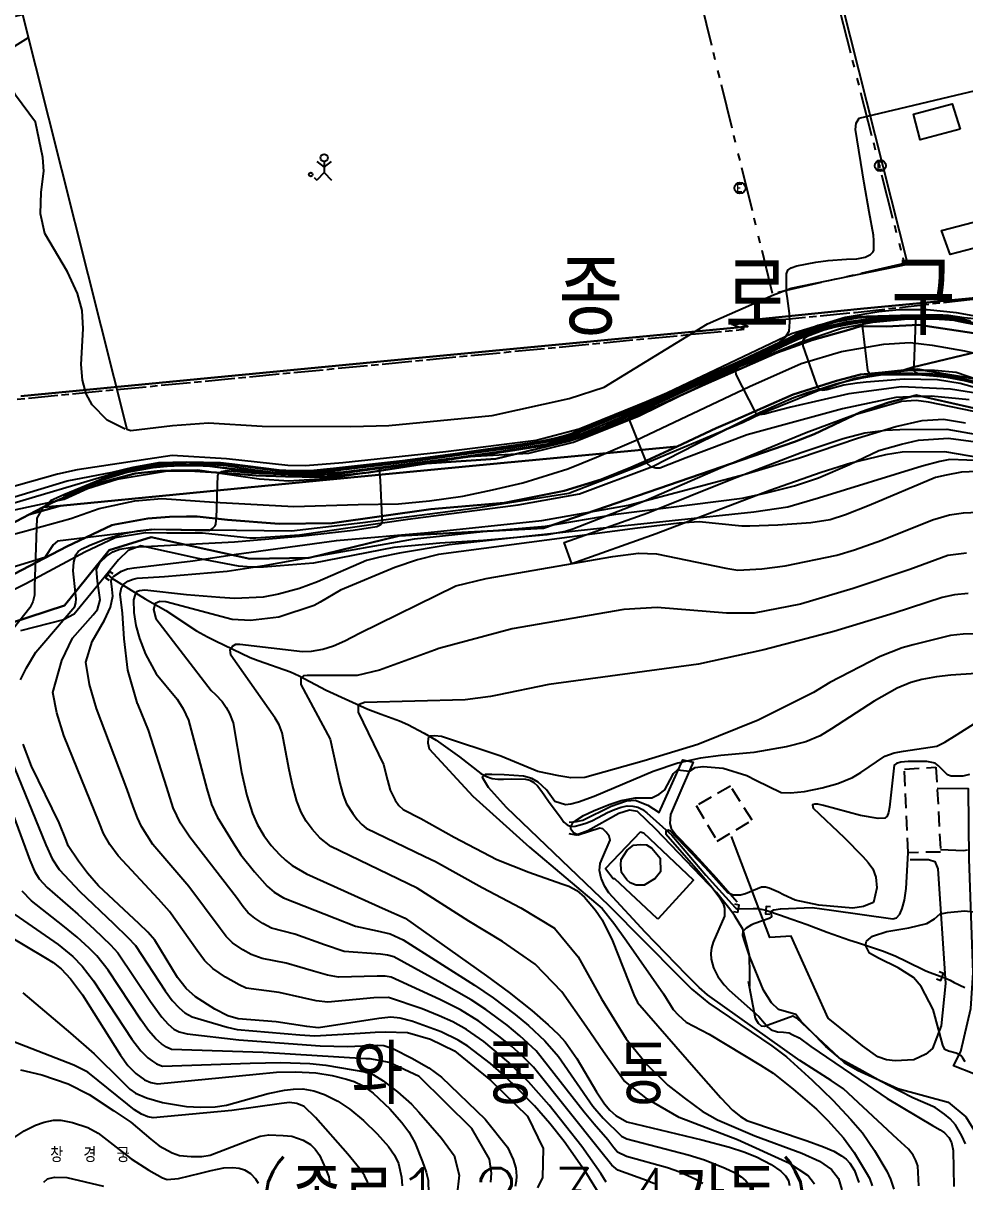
# Model space of a CAD drawing. Header units: feet. Extents: x 197796 to 199821, y 552499 to 555392.
# Drawn here: x 199208 to 199335.2, y 554070.7 to 554227.1 of the extents above; entities that cross this region are included whole.
import ezdxf

# ---------------------------------------------------------------- set-up
doc = ezdxf.new("R2010")
doc.units = ezdxf.units.FT
doc.header["$MEASUREMENT"] = 0
for name, pattern in [('ANYANG1', [11.5, 6, -1, 1, -1.5, 1, -1]), ('ANYANG3', [3, 2, -1]), ('JEON', [12, 4, -0.5, 1, -0.5, 4, -0.5, 1, -0.5])]:
    doc.linetypes.add(name, pattern=pattern)
for name, color, linetype in [('AAA004', 7, 'ANYANG3'), ('AAA008', 7, 'CONTINUOUS'), ('AAC001', 7, 'CONTINUOUS'), ('AAC005', 7, 'CONTINUOUS'), ('AAC006', 7, 'ANYANG1'), ('ABB001', 7, 'CONTINUOUS'), ('AD002', 7, 'CONTINUOUS'), ('AD0022', 1, 'CONTINUOUS'), ('ADA085', 1, 'CONTINUOUS'), ('AE130', 42, 'CONTINUOUS'), ('AE340', 7, 'CONTINUOUS'), ('AZ0202', 7, 'CONTINUOUS'), ('AZ0801', 7, 'CONTINUOUS'), ('AZ0803', 7, 'CONTINUOUS'), ('BA003', 5, 'CONTINUOUS'), ('CAA001', 7, 'CONTINUOUS'), ('CAA002', 30, 'CONTINUOUS'), ('EA0018', 7, 'JEON'), ('EA0118', 7, 'JEON'), ('wipco_지적', 20, 'CONTINUOUS'), ('ZC003', 7, 'CONTINUOUS'), ('ZC251', 7, 'CONTINUOUS'), ('ZC252', 7, 'CONTINUOUS')]:
    doc.layers.add(name, color=color, linetype=linetype)
doc.styles.add('GHS', font='ROMANS', dxfattribs={"bigfont": 'NGSW.shx'})
doc.styles.add('NGSW', font='ROMANS.shx', dxfattribs={"bigfont": 'NGSW.shx'})

# ---------------------------------------------------------------- blocks, each defined once
blk = doc.blocks.new('ABB001')
at = {"layer": 'ABB001'}
for points in [[(0, 0), (0, -1.5)], [(-1, 0), (0, -0.75), (1, 0)], [(0, -1.5), (-1, -2.5)], [(0, -1.5), (1, -2.5)], [(-1.35, -2.15), (-1, -2.5)]]:
    blk.add_lwpolyline(points, dxfattribs=at)
for centre, radius in [((0, 0.5), 0.5), ((-1.82, -1.75), 0.25)]:
    blk.add_circle(centre, radius, dxfattribs=at)
blk = doc.blocks.new('AZ0202')
at = {"layer": 'AZ0202'}
blk.add_circle((0, 0), 0.75, dxfattribs=at)
at = {"layer": 'AZ0202', "style": 'GHS'}
blk.add_text('E', height=1, dxfattribs=at).set_placement((-0.5, -0.48))

msp = doc.modelspace()

# ---------------------------------------------------------------- linework, layer by layer
at = {"layer": 'AAA004', "color": 255}
for points in [[(199326.99, 554126.42), (199331.26, 554126.69), (199331.89, 554115.24), (199327.49, 554115.15), (199326.99, 554126.42)], [(199301.72, 554116.71), (199306.43, 554119.53), (199303.52, 554124.15), (199298.89, 554121.5), (199301.72, 554116.71)]]:
    msp.add_lwpolyline(points, dxfattribs=at)
at = {"layer": 'AAA008', "color": 255}
msp.add_lwpolyline([(199294.03, 554114.43), (199294.07, 554112.58), (199293.35, 554111.66), (199291.87, 554110.76), (199290.78, 554110.75), (199289.99, 554111.06), (199289.51, 554111.49), (199288.82, 554112.46), (199288.73, 554113.51), (199288.74, 554114.24), (199289.57, 554115.51), (199290.42, 554116.17), (199291.34, 554116.24), (199292.18, 554116.23), (199292.88, 554115.74), (199294.03, 554114.43)], dxfattribs=at)
at = {"layer": 'AAC001', "color": 255}
for points in [[(199327.45, 554187.29), (199332.23, 554187.32), (199335.4, 554187.01)], [(199336.36, 554174.7), (199330.26, 554175.99), (199328.58, 554176.19), (199326.62, 554176.08), (199320.02, 554174.16), (199313.75, 554171.81), (199302.49, 554167.19), (199291.84, 554162.58), (199282.23, 554158.83), (199281.23, 554158.5), (199278.74, 554158.05), (199270.15, 554157.29), (199264.27, 554156.95), (199258.07, 554156.34), (199247.23, 554154.25), (199240.48, 554153.69), (199238.85, 554153.71), (199237.1, 554153.81), (199231.66, 554154.88), (199223.91, 554156.58), (199222.19, 554155.95), (199220.91, 554154.69), (199217.96, 554151.08), (199214.89, 554147.35), (199213.47, 554146.59), (199207.66, 554145.11)], [(199183.83, 554136.54), (199192.2, 554143.17), (199199.33, 554147.02), (199208.36, 554151.48), (199216.36, 554155.76), (199220.45, 554157.72), (199224.54, 554158.39), (199227.42, 554158.31), (199232.25, 554158.31), (199238.61, 554157.66), (199239.44, 554157.67), (199245.35, 554158.04), (199259.94, 554160.19), (199274.87, 554162.11), (199283.15, 554163.6), (199292.98, 554167.28), (199298.88, 554170.28)]]:
    msp.add_lwpolyline(points, dxfattribs=at)
at = {"layer": 'AAC005', "color": 255}
for points in [[(199213.39, 554163.36), (199218.95, 554165.61), (199222.18, 554166.63), (199225.73, 554167.25), (199231.46, 554167.58), (199236.25, 554167.03), (199240.24, 554166.56), (199243.67, 554166.36), (199246.6, 554166.29), (199251.28, 554166.56), (199261.51, 554167.85), (199273.11, 554169.32), (199278.09, 554170.18), (199280.72, 554170.9), (199286.16, 554172.57), (199296.31, 554177.29), (199307.42, 554182.25), (199312.31, 554184.6), (199316.39, 554186.07), (199320.98, 554186.87), (199325.75, 554187.26), (199326.28, 554187.28)], [(199337.77, 554178.45), (199334.07, 554179.31), (199332.23, 554179.61), (199330.37, 554179.78), (199328.15, 554179.86), (199326.18, 554179.85), (199324.68, 554179.8), (199323.2, 554179.57), (199321.54, 554179.32), (199319.8, 554178.96), (199317.89, 554178.45), (199315.95, 554177.83), (199313.91, 554177.23), (199312.3, 554176.66), (199310.92, 554176.08), (199307.53, 554174.57), (199304.54, 554173.09), (199301.7, 554171.71), (199298.88, 554170.28)]]:
    msp.add_lwpolyline(points, dxfattribs=at)
at = {"layer": 'AAC006', "color": 255}
msp.add_lwpolyline([(199312.54, 554251.21), (199326.97, 554194.69), (199309.21, 554190.62), (199295.43, 554246.81)], close=True, dxfattribs=at)
at = {"layer": 'AD002', "color": 255}
for points in [[(199283.45, 554167.73), (199285.43, 554168.55), (199290.79, 554170.82), (199306.07, 554178.07), (199313.04, 554181.21), (199318.51, 554182.83), (199324.23, 554183.82), (199327.78, 554184.02), (199330.75, 554183.67), (199335.09, 554182.91), (199340.08, 554181.75), (199351.47, 554177.29), (199360.6, 554173.74), (199366.25, 554172.41), (199369.96, 554172.01), (199373.62, 554171.93), (199376.07, 554172.42), (199379.42, 554173.57), (199380.91, 554174.18)], [(199200.58, 554156.51), (199207.94, 554158.45), (199214.47, 554160.25), (199218.28, 554161.6), (199223.09, 554162.66), (199226.72, 554162.96), (199233.8, 554162.49), (199244.56, 554161.9), (199253.27, 554162.14), (199258.71, 554162.24), (199262.89, 554162.64), (199267.36, 554163.28), (199271.39, 554164.12), (199275.49, 554165.1), (199281.54, 554166.95), (199283.45, 554167.73)]]:
    msp.add_lwpolyline(points, dxfattribs=at)
at = {"layer": 'AD0022', "color": 255}
for points in [[(199206.45, 554161.34), (199213.55, 554162.86), (199216.7, 554164.33), (199220.7, 554165.58), (199228.04, 554166.78), (199231.56, 554166.85), (199239.89, 554165.63), (199243.87, 554165.34), (199249.42, 554165.72), (199268.25, 554168.62), (199276.28, 554169.08), (199282.34, 554170.59), (199291.18, 554174.13), (199304.81, 554180.81), (199312.92, 554184.08), (199318.52, 554185.96), (199322.75, 554186.76), (199327.51, 554187.23), (199331.33, 554187.23), (199335.44, 554186.9)], [(199354.44, 554172.96), (199334, 554179.99), (199331.05, 554180.23), (199327.85, 554180.23), (199323.75, 554179.82), (199320.29, 554179.17), (199315.34, 554177.51), (199307.66, 554174.41), (199305.21, 554173.21), (199290.89, 554167.2), (199281.71, 554163.64), (199269.18, 554161.68), (199253.89, 554159.68), (199244.26, 554158.57), (199225.72, 554158.8), (199212.67, 554157.19), (199212.07, 554156.69), (199210.95, 554155.01), (199203.7, 554152.78)]]:
    msp.add_lwpolyline(points, dxfattribs=at)
at = {"layer": 'ADA085', "color": 255}
for points in [[(199206.97, 554228.09), (199207.94, 554228.31), (199222.03, 554172.34), (199222.55, 554172.13), (199228.2, 554172.8), (199233.03, 554173.16), (199240.28, 554172.75), (199252.27, 554172.69), (199257.4, 554172.81), (199271.32, 554174.19), (199281.72, 554176.47), (199286.47, 554178.01), (199300.43, 554186.56), (199309.31, 554190.44), (199311.69, 554191.34), (199327.45, 554194.6), (199311.98, 554255.93), (199318.55, 554257.47), (199318.48, 554257.72), (199309.41, 554255.48), (199249.49, 554240.42), (199198.95, 554228.43)], [(199221.79, 554172.31), (199219.36, 554173.52), (199217.34, 554175.59), (199216.51, 554177.09), (199216.05, 554178.95), (199215.87, 554181.06), (199216.12, 554185.86), (199215.97, 554188.35), (199215.37, 554190.63), (199214.02, 554193.56), (199210.94, 554198.75), (199210.35, 554201.41), (199210.45, 554204.32), (199210.81, 554207.13), (199210.68, 554209), (199209.69, 554213.78), (199206.98, 554217.41), (199206.43, 554218.64), (199205.9, 554220.88), (199205.92, 554222.43), (199206.42, 554223.45), (199206.93, 554224.09), (199208.72, 554225.21)], [(199337.25, 554187.44), (199334.04, 554188.05), (199330.08, 554188.43), (199326.28, 554188.43), (199323.53, 554188.18), (199319.02, 554187.4), (199311.74, 554185.19), (199294.05, 554176.76), (199283.08, 554172.31), (199277.29, 554170.81), (199265.07, 554169.28), (199251.17, 554167.76), (199246.14, 554167.39), (199243.76, 554167.42), (199235.48, 554168.33), (199228.15, 554168.75), (199215.3, 554166.83), (199212.66, 554166.24), (199202.06, 554163.26)], [(199344.79, 554069.29), (199345.44, 554071.55), (199347.25, 554077.31), (199347.07, 554078.71), (199346.52, 554079.95), (199339.95, 554084.51), (199339.08, 554084.81), (199336.37, 554085.31), (199333.64, 554086.36), (199334.63, 554088.32), (199335.98, 554094.12), (199336.3, 554098.91), (199335.75, 554114.31), (199335.66, 554123.75), (199331.42, 554123.81)], [(199327.76, 554114.23), (199330.27, 554114.23), (199331.12, 554113.98), (199331.49, 554112.95), (199332.53, 554097.47), (199331.98, 554091.78), (199330.81, 554088.74), (199329.88, 554087.97), (199328.28, 554087.19), (199325.73, 554087.05), (199324.57, 554087.17), (199323.42, 554087.6), (199321.33, 554089.06), (199316.69, 554092.82), (199311.73, 554103.9), (199308.81, 554103.7), (199303.64, 554117.35)], [(199305.89, 554097.81), (199306.83, 554092.83), (199307.24, 554092.12), (199307.65, 554091.8), (199308.1, 554091.75), (199311.93, 554093.12), (199312.44, 554092.85), (199318.88, 554086.83), (199320.66, 554085.78), (199326.09, 554083.3), (199332.89, 554081.46), (199335.28, 554079.5), (199336.36, 554077.73), (199336.74, 554076.62), (199337.62, 554069.39)]]:
    msp.add_lwpolyline(points, dxfattribs=at)
at = {"layer": 'AE130', "color": 255}
for points in [[(199334.51, 554212.81), (199329.12, 554211.38), (199328.21, 554214.86), (199333.43, 554216.24)], [(199338.34, 554197.23), (199333.16, 554195.9), (199331.99, 554199.12), (199337.35, 554200.53)]]:
    msp.add_lwpolyline(points, close=True, dxfattribs=at)
at = {"layer": 'AE340', "color": 255}
for points in [[(199220.17, 554152.8), (199219.66, 554153.11), (199219.14, 554152.27), (199219.64, 554151.95)], [(199303.94, 554107.21), (199304.53, 554107.1), (199304.71, 554108.08), (199304.12, 554108.19)], [(199308.93, 554107.83), (199308.34, 554107.89), (199308.24, 554106.89), (199308.84, 554106.84)], [(199331.34, 554098.13), (199331.9, 554097.91), (199332.26, 554098.85), (199331.7, 554099.06)]]:
    msp.add_lwpolyline(points, dxfattribs=at)
at = {"layer": 'AZ0801', "color": 255}
for points in [[(199213.62, 554163.32), (199218.69, 554165.48), (199222.08, 554166.51), (199225.57, 554167.15), (199227.44, 554167.35), (199229.37, 554167.43), (199231.38, 554167.44), (199233.2, 554167.34), (199235.29, 554167.08), (199237.69, 554166.67), (199240.58, 554166.38), (199242.91, 554166.23), (199245.1, 554166.14), (199247.24, 554166.15), (199249.79, 554166.21), (199257.52, 554167.23), (199270.91, 554168.96), (199278.07, 554170.06), (199280.71, 554170.76), (199283.15, 554171.38), (199286.8, 554172.72), (199292.14, 554175.19), (199301.05, 554179.32), (199308.69, 554182.8), (199311.65, 554184.22), (199314.33, 554185.28), (199316.53, 554186.01), (199319.75, 554186.63), (199324.07, 554187.14), (199327.45, 554187.29), (199332.23, 554187.32), (199335.16, 554186.9)], [(199298.88, 554170.28), (199301.7, 554171.71), (199304.54, 554173.09), (199306.88, 554174.29), (199310.09, 554175.75), (199312.04, 554176.59), (199313.91, 554177.23), (199315.95, 554177.83), (199317.89, 554178.45), (199319.8, 554178.96), (199321.54, 554179.32), (199323.2, 554179.57), (199324.68, 554179.8), (199326.18, 554179.85), (199328.15, 554179.86), (199330.37, 554179.78), (199332.23, 554179.61), (199334.07, 554179.31), (199337.77, 554178.45)], [(199281.72, 554119.27), (199282.72, 554119.36), (199283.56, 554119.56), (199287.39, 554121.42), (199289.5, 554122.17), (199290.66, 554122.23), (199292.35, 554121.56), (199293.87, 554120.57), (199297.08, 554127.68), (199298.49, 554127.35), (199296.95, 554123.84), (199295.44, 554120.29), (199295.33, 554119.07), (199295.49, 554118.4), (199296.18, 554117.5), (199298.2, 554115.46), (199301.59, 554111.74), (199304.44, 554108.5)], [(199306.12, 554097.1), (199306.11, 554098.71), (199306.08, 554101.33), (199305.2, 554104.82), (199304.05, 554106.69), (199303.41, 554107.53), (199301.61, 554109.79), (199293.43, 554118.32), (199290.95, 554120.72), (199289.89, 554120.88), (199288.46, 554120.45), (199284.24, 554118.1), (199282.68, 554117.53), (199281.72, 554117.7)]]:
    msp.add_lwpolyline(points, dxfattribs=at)
at = {"layer": 'AZ0803', "color": 255}
msp.add_lwpolyline([(199337.43, 554168.4), (199332.46, 554169.27), (199326.71, 554169.24), (199324.46, 554168.84), (199319.76, 554167.72), (199315.74, 554166.49), (199308.81, 554164.03), (199293.47, 554158.21), (199282.09, 554154.15), (199281.06, 554157.02), (199292.35, 554161.05), (199303.78, 554165.6), (199313.05, 554169.17), (199318.75, 554171.07), (199321.66, 554171.85), (199324.46, 554172.19), (199326.38, 554172.29), (199332.72, 554172.32), (199338.07, 554171.38)], dxfattribs=at)
msp.add_lwpolyline([(199291.83, 554117.8), (199291.34, 554117.91), (199286.66, 554113.03), (199287.69, 554111.66), (199287.87, 554111.66), (199293.58, 554106.33), (199293.8, 554106.27), (199293.81, 554106.28), (199298.53, 554111.46)], close=True, dxfattribs=at)
at = {"layer": 'BA003', "color": 255}
msp.add_lwpolyline([(199219.4, 554152.69), (199220.01, 554152.21), (199224.48, 554149.44), (199227.29, 554147.86), (199231.4, 554145.12), (199232.91, 554144.27), (199233.98, 554143.73), (199238.67, 554141.52), (199239.77, 554141.11), (199244.11, 554139.57), (199245.27, 554139.04), (199248.95, 554137.08), (199254.56, 554134.52), (199256.35, 554133.85), (199258.82, 554132.95), (199259.97, 554132.45), (199262.17, 554131.3), (199263.8, 554130.32), (199266.91, 554128.09), (199269.82, 554125.86), (199270.56, 554125.43), (199271.33, 554125.16), (199272.1, 554125.06), (199272.86, 554125.08), (199273.93, 554125.13), (199275.86, 554125.09), (199276.44, 554124.94), (199276.98, 554124.64), (199277.47, 554124.17), (199277.93, 554123.59), (199278.37, 554122.96), (199279.05, 554121.96), (199280.57, 554119.95), (199281.01, 554119.28), (199281.47, 554118.92), (199281.94, 554118.67), (199282.54, 554118.73), (199283.22, 554118.92), (199283.97, 554119.14), (199284.8, 554119.46), (199285.63, 554119.88), (199286.92, 554120.58), (199287.84, 554120.99), (199288.74, 554121.3), (199289.58, 554121.47), (199290.33, 554121.45), (199291.01, 554121.28), (199291.63, 554120.96), (199292.22, 554120.55), (199295.59, 554117.51), (199300.19, 554112.1), (199304.13, 554107.75), (199304.26, 554107.65), (199304.44, 554107.59), (199304.62, 554107.59), (199306.59, 554107.63), (199307.12, 554107.62), (199307.68, 554107.54), (199308.29, 554107.39), (199310.12, 554106.76), (199311.81, 554106.19), (199313.89, 554105.46), (199316.56, 554104.43), (199319.63, 554103.36), (199320.65, 554103.02), (199324.06, 554101.89), (199325.75, 554101.21), (199327.33, 554100.46), (199329.79, 554099.24), (199330.32, 554099.03), (199332.46, 554098.26), (199333.17, 554097.93), (199333.72, 554097.64), (199334.23, 554097.38), (199334.47, 554097.26), (199335.16, 554096.94)], dxfattribs=at)
at = {"layer": 'CAA001', "color": 255}
for points, elevation in [([(199207.66, 554138.47), (199208.47, 554140.11), (199209.74, 554142.24), (199210.79, 554143.48), (199215, 554148.4), (199215.13, 554148.9), (199215.17, 554149.42), (199215.08, 554150.23), (199214.77, 554153.21), (199214.87, 554154.39), (199215.13, 554155.35), (199215.46, 554155.79), (199215.97, 554156.16), (199216.92, 554156.63), (199219.06, 554157.48), (199221.42, 554158.2), (199223.51, 554158.62), (199225.37, 554158.81), (199233.18, 554158.66), (199233.6, 554158.91), (199233.94, 554159.27), (199234.05, 554159.49), (199234.13, 554160.45), (199234.16, 554161.58), (199234.22, 554163.45), (199234.29, 554166.05), (199234.44, 554166.33), (199234.84, 554166.61), (199235.31, 554166.7), (199235.88, 554166.7), (199238.85, 554166.42), (199247.78, 554166.03), (199250.66, 554166.43), (199263.98, 554168.14), (199272.57, 554169.36), (199279.01, 554170.39), (199281.55, 554170.92), (199288.47, 554173.84), (199292.1, 554175.48), (199295.41, 554176.89), (199297.59, 554177.99), (199299.37, 554178.77), (199304.17, 554180.94), (199307.93, 554182.67), (199311.03, 554184.04), (199313.97, 554185.38), (199316.21, 554186.15), (199319.16, 554186.81), (199322.38, 554187.27), (199326.49, 554187.49), (199330.7, 554187.55), (199332.51, 554187.44), (199334.23, 554187.21), (199335.91, 554186.89)], 70), ([(199336.22, 554186.55), (199334.29, 554186.95), (199333.31, 554187.1), (199331.79, 554187.23), (199330.39, 554187.28), (199329.27, 554187.3), (199327.12, 554187.23), (199325.13, 554187.15), (199323.38, 554187), (199322.03, 554186.8), (199321.52, 554186.7), (199321.44, 554186.66), (199321.34, 554186.45), (199321.35, 554185.96), (199322.03, 554180.3), (199322.28, 554179.9), (199322.6, 554179.69), (199323.2, 554179.65), (199325.31, 554179.7), (199329.37, 554179.65), (199330.91, 554179.53), (199332.7, 554179.35), (199335.05, 554178.91), (199338.87, 554177.96)], 65), ([(199336.77, 554166.63), (199334.72, 554166.51), (199332.62, 554166.13), (199331.18, 554165.79), (199322.25, 554162.03), (199319.04, 554160.75), (199316.97, 554160.09), (199314.36, 554159.69), (199309.9, 554159.38), (199306.14, 554159.23), (199305.05, 554159.24), (199299.29, 554159.8), (199296.57, 554159.64), (199290.95, 554158.97), (199264.1, 554155.4), (199261.28, 554154.68), (199258.18, 554153.63), (199250.86, 554150.57), (199248.13, 554148.97), (199247.29, 554148.53), (199242.56, 554146.93), (199238.73, 554146.49), (199236.25, 554146.65), (199227.3, 554149), (199226.46, 554149.04), (199225.86, 554148.8), (199225.62, 554147.97), (199225.94, 554146.77), (199233.42, 554137.04), (199233.97, 554136.52), (199234.88, 554135.54), (199235.43, 554134.76), (199235.88, 554133.96), (199236.39, 554132.67), (199237.49, 554126.01), (199238.21, 554122.87), (199238.98, 554120.44), (199239.66, 554118.91), (199240.5, 554117.47), (199241.51, 554116.14), (199242.65, 554114.9), (199243.46, 554114.13), (199244.36, 554113.4), (199246.26, 554112.31), (199256.93, 554107.47), (199259.61, 554106.29), (199270.56, 554098.53), (199273.64, 554096.29), (199276.71, 554093.84), (199278.9, 554091.92), (199280.28, 554090.59), (199281.21, 554089.6), (199282.79, 554087.39), (199285.44, 554082.86), (199286.49, 554081.23), (199287.22, 554080.39), (199288.05, 554079.67), (199289.54, 554078.81), (199299.66, 554076.39), (199303.37, 554075.38), (199305.34, 554074.77), (199307.02, 554074.1), (199309.02, 554073.05), (199310.3, 554072.16), (199310.95, 554071.53), (199311.35, 554070.88), (199311.49, 554070.21)], 65), ([(199336.68, 554139.32), (199333.25, 554139.11), (199331.33, 554138.88), (199329.36, 554138.53), (199327.85, 554138.11), (199326.03, 554137.36), (199322.91, 554135.62), (199317.15, 554131.85), (199315.64, 554130.91), (199313.67, 554130.11), (199311.03, 554129.42), (199306.65, 554128.69), (199302.21, 554128.25), (199299.49, 554127.9), (199296.43, 554127.22), (199293.09, 554126.1), (199285.09, 554122.75), (199283.01, 554121.96), (199281.98, 554121.69), (199281.24, 554121.63), (199279.82, 554122.05), (199278.69, 554123.65), (199277.57, 554124.65), (199276.68, 554125.18), (199275.56, 554125.48), (199272.95, 554125.66), (199271.3, 554125.72), (199270.41, 554125.72), (199269.99, 554125.36), (199270.82, 554124), (199273.25, 554121.28), (199287.08, 554108.04), (199296.61, 554098.45), (199298.32, 554096.74), (199300.59, 554094.86), (199309.12, 554089.07), (199311.09, 554087.58), (199314.56, 554084.46), (199317.35, 554081.74), (199319.78, 554079.15), (199321.34, 554077.35), (199322.98, 554074.94), (199324.64, 554072.15), (199325.14, 554071.09), (199325.58, 554069.75)], 60), ([(199285.78, 554069.12), (199284.11, 554071.78), (199281.05, 554076.16), (199279.13, 554078.61), (199277.06, 554080.97), (199274.96, 554083.15), (199272.95, 554085.07), (199271.13, 554086.69), (199268.05, 554089.05), (199266.75, 554089.85), (199264.44, 554090.97), (199260.51, 554092.42), (199258.92, 554092.83), (199257.64, 554092.94), (199256.03, 554092.75), (199247.88, 554091.53), (199246.33, 554091.67), (199242.18, 554092.31), (199237.06, 554092.71), (199235.66, 554093.12), (199233.88, 554094.03), (199231.27, 554095.7), (199230.01, 554096.83), (199228.85, 554098.32), (199225.78, 554103.33), (199224.84, 554104.43), (199223.7, 554105.56), (199218.2, 554110.67), (199216.72, 554112.39), (199215.48, 554113.99), (199214.1, 554116.07), (199213.81, 554116.83), (199212.86, 554119.18), (199209.16, 554126.84), (199208.01, 554129.78)], 70), ([(199205.92, 554104.01), (199211.05, 554100.97), (199212.07, 554100.34), (199213.14, 554099.46), (199214.39, 554098.12), (199216.05, 554095.95), (199221.14, 554087.82), (199222.17, 554086.41), (199223.23, 554085.34), (199224.42, 554084.51), (199225.26, 554084.13), (199226.14, 554083.94), (199239.49, 554085.27), (199242.24, 554085.54), (199244.8, 554085.56), (199247.55, 554085.44), (199249.74, 554085.06), (199251.69, 554084.59), (199252.72, 554084.26), (199253.93, 554083.66), (199255.26, 554082.69), (199257.52, 554080.56), (199259.16, 554078.71), (199260.1, 554077.46), (199260.89, 554076.01), (199261.93, 554073.44), (199262.45, 554072.02), (199262.72, 554070.94), (199262.75, 554069.1)], 75), ([(199210.81, 554070.69), (199211.32, 554071.11), (199212.26, 554071.33), (199213.92, 554071.29), (199218.86, 554070.14)], 80)]:
    msp.add_lwpolyline(points, dxfattribs=dict(at, elevation=elevation))
at = {"layer": 'CAA002', "color": 255}
for points, elevation in [([(199202.79, 554161.99), (199213.97, 554165.33), (199220.09, 554166.52), (199222.85, 554167.21), (199226.34, 554167.81), (199230.09, 554167.93), (199234.66, 554167.81), (199236.25, 554167.64), (199242.59, 554166.84), (199244.37, 554166.76), (199246.8, 554166.76), (199249.94, 554167.05), (199259.23, 554168.1), (199266.05, 554168.98), (199277.65, 554170.68), (199279.77, 554171.1), (199280.99, 554171.41), (199282.02, 554171.75), (199296.43, 554177.84), (199304.4, 554181.39), (199310.14, 554184.08), (199310.91, 554184.71), (199311.45, 554185.57), (199311.55, 554186.82), (199311.5, 554187.95), (199311.23, 554189.98), (199311.1, 554190.84), (199311.09, 554193.02), (199311.1, 554193.3), (199311.28, 554193.77), (199311.72, 554194.11), (199312.47, 554194.37), (199315.06, 554194.86), (199316.7, 554195.08), (199319.16, 554195.25), (199320.59, 554195.32), (199321.69, 554195.54), (199322.41, 554195.89), (199322.78, 554196.26), (199322.86, 554196.49), (199322.89, 554197.77), (199322.82, 554198.53), (199322.23, 554201.67), (199321.55, 554205.52), (199320.4, 554212.79), (199320.47, 554213.65), (199320.87, 554214.3), (199339.45, 554218.71)], 73), ([(199335.89, 554186.96), (199334.07, 554187.3), (199332.28, 554187.53), (199329.96, 554187.62), (199324.02, 554187.52), (199320.64, 554187.33), (199317.76, 554186.79), (199315.5, 554186.11), (199313.69, 554185.46), (199309.23, 554183.43), (199304.87, 554181.39), (199294.52, 554176.64), (199281.47, 554171.17), (199279.76, 554170.74), (199273.87, 554169.76), (199260.69, 554167.98), (199247.52, 554166.4), (199244.95, 554166.38), (199241.76, 554166.48), (199239.31, 554166.8), (199235.68, 554167.34), (199235, 554167.42), (199232.47, 554167.55), (199226.53, 554167.42), (199225.89, 554167.38), (199223.03, 554166.87), (199222.05, 554166.67), (199219.5, 554165.89), (199218.62, 554165.59), (199213.53, 554163.47), (199211.72, 554162.65), (199210.64, 554161.68), (199209.87, 554160.29), (199209.54, 554151.09), (199209.54, 554150.89), (199209.53, 554149.91), (199209.31, 554149.03), (199208.91, 554148.19), (199206.05, 554144.58)], 71), ([(199336.42, 554187.23), (199335.06, 554187.37), (199332.94, 554187.68), (199332.18, 554187.73), (199329.5, 554187.72), (199326.49, 554187.67), (199321.86, 554187.53), (199320.82, 554187.49), (199319.54, 554187.32), (199317.41, 554186.85), (199315.32, 554186.31), (199312.84, 554185.34), (199310.03, 554183.9), (199304.88, 554181.5), (199297.68, 554178.24), (199289.61, 554174.81), (199283.52, 554172.16), (199282.13, 554171.62), (199280.76, 554171.19), (199278.77, 554170.73), (199273.4, 554169.87), (199267.17, 554169.01), (199263.33, 554168.45), (199254.17, 554167.34), (199250.26, 554166.88), (199247.98, 554166.65), (199246.35, 554166.56), (199244.59, 554166.55), (199242.33, 554166.65), (199237.35, 554167.32), (199234.85, 554167.59), (199231.68, 554167.76), (199226.72, 554167.65), (199225.71, 554167.52), (199223.03, 554167.01), (199221.41, 554166.64), (199219.07, 554165.98), (199206.34, 554162.19)], 72), ([(199286.75, 554070.67), (199286.03, 554071.83), (199283.43, 554075.47), (199279.03, 554081.05), (199276.25, 554084.22), (199273.61, 554086.82), (199270.23, 554089.66), (199267.89, 554091.3), (199266.03, 554092.31), (199264.2, 554093.13), (199261.91, 554094.06), (199257.35, 554095.61), (199255.38, 554095.54), (199249.14, 554094.99), (199247.59, 554095.17), (199245.78, 554095.56), (199242.59, 554096.28), (199238.14, 554096.88), (199237.18, 554097.29), (199235.32, 554098.34), (199233.61, 554099.52), (199232.52, 554100.61), (199231.53, 554101.96), (199227.79, 554107.22), (199226.3, 554108.88), (199220.85, 554114.72), (199219.72, 554116.26), (199218.85, 554117.74), (199218.28, 554119.24), (199213.51, 554130.98), (199212.57, 554134.02), (199212.04, 554136.78), (199213.24, 554141.11), (199214.69, 554144.12), (199217.45, 554147.25), (199218.05, 554147.97), (199218.41, 554149.29), (199218.05, 554151.82), (199217.93, 554153.38), (199218.43, 554154.35), (199219.26, 554155.18), (199220.12, 554155.76), (199221.08, 554156.12), (199222.75, 554156.39), (199236.57, 554157.13), (199245.83, 554157.93), (199252.59, 554158.68), (199255.76, 554159.2), (199256.31, 554159.44), (199256.46, 554159.61), (199256.55, 554159.97), (199256.49, 554160.37), (199256.26, 554165.39), (199256.14, 554166.87), (199256.21, 554167.03), (199256.37, 554167.08), (199263.67, 554168.03), (199266.57, 554168.42), (199271.06, 554169.02), (199274.42, 554169.48), (199276.8, 554169.93), (199279.41, 554170.4), (199281.31, 554170.81), (199281.73, 554170.92), (199284.04, 554171.62), (199285.97, 554172.3), (199289.17, 554173.92), (199290.63, 554174.6), (199292.9, 554175.63), (199298.85, 554178.35), (199302.52, 554180.07), (199307.33, 554182.34), (199312.03, 554184.34), (199314.31, 554185.27), (199315.96, 554185.85), (199316.78, 554186.09), (199318.24, 554186.39), (199319.55, 554186.64), (199321.1, 554186.89), (199322.35, 554187.02), (199325.27, 554187.34), (199325.55, 554187.35), (199326.37, 554187.38), (199327.95, 554187.47), (199330.96, 554187.48), (199332.36, 554187.38), (199332.84, 554187.34), (199334.68, 554187.07), (199337.45, 554186.46)], 69), ([(199335.72, 554176.27), (199330.6, 554176.76), (199327.73, 554176.68), (199325.82, 554176.6), (199318.62, 554175.05), (199305.78, 554171.55), (199297.53, 554168.46), (199293.97, 554167.08), (199293.44, 554167.08), (199292.75, 554167.24), (199292.23, 554167.73), (199289.78, 554173.81), (199289.88, 554174.03), (199295.27, 554176.56), (199298.8, 554178.19), (199301.59, 554179.5), (199305.83, 554181.39), (199308.66, 554182.74), (199311.54, 554184.02), (199312.48, 554184.46), (199314.07, 554185.1), (199316.08, 554185.81), (199316.58, 554185.98), (199317.64, 554186.23), (199318.68, 554186.44), (199320.78, 554186.8), (199322.14, 554186.97), (199324.9, 554187.27), (199325.48, 554187.32), (199327.99, 554187.4), (199329.88, 554187.43), (199331.4, 554187.38), (199332.77, 554187.29), (199333.91, 554187.13), (199337.15, 554186.46)], 68), ([(199337.2, 554177.09), (199333.21, 554177.74), (199326.61, 554178.06), (199319.49, 554177.09), (199311.67, 554175.3), (199309.25, 554174.65), (199308.13, 554174.33), (199307.48, 554174.27), (199307.28, 554174.3), (199307.05, 554174.36), (199306.88, 554174.62), (199304.29, 554179.72), (199304.25, 554180.14), (199304.38, 554180.46), (199304.75, 554180.82), (199306.61, 554181.68), (199309.45, 554183.01), (199311.36, 554183.87), (199312.76, 554184.51), (199314.17, 554185.06), (199316.71, 554185.95), (199318.06, 554186.25), (199320.04, 554186.63), (199321.3, 554186.82), (199323.03, 554187.04), (199325.27, 554187.26), (199327.05, 554187.34), (199329.45, 554187.37), (199332.01, 554187.31), (199332.74, 554187.22), (199334.44, 554186.98), (199336.75, 554186.49)], 67), ([(199337.26, 554186.35), (199334.51, 554186.93), (199333.53, 554187.08), (199332.08, 554187.25), (199331.2, 554187.28), (199330.14, 554187.33), (199327.75, 554187.31), (199326.26, 554187.25), (199325.33, 554187.2), (199323.52, 554187.05), (199322.42, 554186.93), (199321.47, 554186.78), (199319.53, 554186.46), (199317.67, 554186.08), (199316.13, 554185.69), (199313.89, 554184.83), (199313.51, 554184.61), (199313.25, 554184.18), (199313.28, 554183.58), (199315.11, 554178.33), (199315.36, 554177.87), (199315.57, 554177.67), (199315.98, 554177.59), (199316.53, 554177.68), (199318.82, 554178.33), (199320.61, 554178.58), (199321.83, 554178.71), (199326.95, 554179.12), (199331.47, 554179.04), (199334.51, 554178.55), (199338.59, 554177.41)], 66), ([(199335.56, 554178.88), (199333.53, 554179.29), (199331.79, 554179.52), (199329.03, 554179.77), (199328.53, 554179.91), (199328.32, 554180.14), (199328.29, 554180.58), (199328.3, 554181.01), (199328.52, 554186.8), (199328.55, 554187.03), (199328.6, 554187.18), (199328.72, 554187.25), (199329.04, 554187.27), (199330.13, 554187.27), (199332.46, 554187.13), (199333.66, 554187.02), (199334.26, 554186.91), (199336.76, 554186.39)], 64), ([(199293.26, 554070.43), (199292.2, 554070.89), (199288.31, 554072.28), (199287.49, 554072.95), (199286.01, 554074.81), (199276.91, 554086.18), (199275.33, 554087.78), (199273.94, 554089.02), (199272.25, 554090.4), (199269.54, 554092.43), (199267.05, 554093.95), (199264.26, 554095.32), (199257.71, 554098.35), (199256.9, 554098.47), (199255.81, 554098.5), (199250.6, 554098.33), (199249.12, 554098.61), (199247.24, 554099.14), (199243.54, 554100.25), (199240.28, 554100.86), (199238.81, 554101.39), (199237.67, 554102.05), (199236.3, 554102.99), (199235.43, 554103.85), (199234.6, 554104.93), (199230.38, 554110.6), (199225.53, 554116.27), (199224.01, 554118.67), (199223.45, 554119.86), (199222.86, 554121.39), (199222.04, 554123.69), (199217.9, 554134.62), (199216.97, 554137.87), (199216.49, 554140.87), (199217.33, 554143.64), (199219.02, 554146.52), (199219.79, 554148.29), (199220.12, 554149.78), (199220.05, 554150.67), (199219.9, 554151.82), (199220.01, 554152.19), (199220.27, 554152.49), (199221.3, 554153.14), (199222.09, 554153.46), (199222.99, 554153.62), (199230.94, 554154.53), (199236.82, 554155.43), (199250.31, 554157.3), (199262.68, 554158.39), (199278.03, 554159.98), (199289.75, 554162.05), (199305.5, 554166.26), (199312.84, 554168.44), (199320.66, 554171.11), (199325.82, 554172.7), (199329.38, 554173.49), (199332.26, 554173.69), (199335.23, 554173.19)], 68), ([(199299.8, 554070.51), (199298.83, 554071.02), (199296.7, 554072.03), (199295.01, 554072.63), (199289.5, 554074.12), (199288.27, 554074.71), (199287.79, 554075.32), (199286.94, 554076.39), (199285.1, 554078.49), (199283.78, 554080.11), (199277.26, 554088.42), (199275.09, 554090.42), (199273.35, 554091.85), (199270.5, 554094), (199268.52, 554095.28), (199264.53, 554097.53), (199258.07, 554101.1), (199257.23, 554101.33), (199256.25, 554101.46), (199251.38, 554101.82), (199248.69, 554102.72), (199244.68, 554104.17), (199241.54, 554104.95), (199240.4, 554105.57), (199239.28, 554106.33), (199238.4, 554107.05), (199237.72, 554107.85), (199236.83, 554109.1), (199230.51, 554117.23), (199229.25, 554119.14), (199228.29, 554121.22), (199227.43, 554123.93), (199224.92, 554131.71), (199223.56, 554135.1), (199223.47, 554135.25), (199222.14, 554139.79), (199221.66, 554144), (199221.42, 554147.49), (199221.12, 554150.04), (199221.31, 554150.97), (199221.61, 554151.41), (199222.14, 554151.82), (199222.87, 554152.08), (199223.43, 554152.19), (199227.08, 554152.42), (199235.58, 554153.15), (199240.83, 554153.97), (199246.6, 554155.01), (199260.85, 554157.54), (199270.09, 554158.52), (199278.55, 554159.25), (199288.05, 554160.83), (199305.11, 554162.99), (199308.18, 554163.68), (199312.14, 554164.67), (199315.41, 554165.76), (199319.57, 554167.55), (199323.54, 554169.43), (199326.61, 554170.32), (199328.91, 554170.84), (199332.95, 554171.11), (199336.62, 554170.62)], 67), ([(199337.71, 554168.04), (199333.15, 554168.24), (199331.76, 554167.94), (199329.38, 554167.35), (199315.41, 554162.99), (199311.25, 554161.8), (199306.69, 554161.11), (199284.6, 554158.78), (199265.52, 554156.73), (199258.85, 554155.59), (199256.18, 554155.06), (199254.37, 554154.58), (199247.77, 554151.7), (199245.33, 554150.82), (199242.51, 554150.04), (199240.43, 554149.65), (199236.59, 554149.48), (199234.59, 554149.59), (199230.05, 554149.96), (199224.43, 554150.61), (199223.73, 554150.48), (199223.32, 554150.37), (199223.11, 554149.89), (199222.91, 554149.29), (199222.98, 554147.58), (199223.23, 554145.8), (199223.73, 554144.05), (199224.55, 554141.95), (199225.99, 554139.31), (199228.79, 554135.86), (199229.62, 554134.58), (199230.32, 554133.05), (199232.8, 554123.79), (199233.45, 554121.65), (199234.22, 554119.97), (199236.35, 554116.47), (199237.4, 554114.87), (199239.24, 554112.57), (199240.96, 554110.63), (199241.9, 554109.82), (199243.15, 554109.04), (199250.15, 554106.3), (199252.9, 554105.21), (199255.8, 554104.59), (199257.56, 554104.18), (199259.34, 554103.39), (199268.94, 554097.27), (199271.47, 554095.58), (199274.45, 554093.3), (199276.24, 554091.83), (199278.47, 554089.77), (199280.29, 554087.64), (199284.94, 554080.92), (199286.31, 554079.3), (199288.82, 554076.9), (199289.51, 554076.53), (199297.8, 554074.37), (199300.03, 554073.68), (199302.79, 554072.58), (199304.05, 554071.96), (199304.94, 554071.4), (199305.6, 554070.87), (199306.33, 554070.01)], 66), ([(199314.85, 554070.39), (199313.98, 554071.56), (199311.5, 554073.21), (199304.46, 554076.38), (199296.59, 554079.42), (199292.32, 554081.9), (199289.14, 554084.38), (199286.38, 554088.25), (199284.04, 554091.69), (199280.73, 554096.38), (199277.14, 554100.11), (199272.72, 554103.14), (199268.18, 554105.9), (199261.2, 554110.34), (199249.56, 554115.98), (199248.06, 554117.14), (199247.02, 554118.32), (199246.23, 554119.39), (199245.55, 554120.62), (199244.97, 554122.11), (199244.37, 554124.25), (199243.94, 554126.35), (199243, 554131.34), (199242.58, 554132.43), (199242.03, 554133.31), (199236.06, 554141.81), (199235.98, 554142.57), (199236.26, 554143.05), (199236.73, 554143.29), (199237.29, 554143.29), (199245.73, 554142.32), (199246.93, 554142.36), (199248.46, 554142.62), (199249.92, 554143.06), (199251.47, 554143.74), (199253.42, 554144.78), (199266.42, 554151.17), (199270.55, 554152.18), (199287.63, 554155.12), (199291.12, 554155.58), (199293.51, 554155.49), (199302.87, 554153.56), (199304.52, 554153.29), (199307.75, 554153.46), (199310.88, 554153.89), (199317.86, 554155.33), (199320.25, 554156.04), (199323.95, 554157.35), (199330.78, 554160.07), (199333.08, 554160.75), (199334.99, 554161.03), (199336.96, 554161.12)], 64), ([(199335.36, 554155.58), (199332.88, 554155.26), (199327.73, 554153.39), (199320.09, 554150.83), (199312.97, 554148.7), (199306.72, 554147.5), (199302.96, 554147.5), (199293.6, 554148.24), (199289.1, 554147.96), (199274.04, 554145.39), (199264.13, 554142.73), (199263.54, 554142.47), (199256.12, 554139.77), (199253.12, 554139.05), (199246.37, 554139.09), (199245.89, 554139.01), (199245.49, 554138.73), (199245.49, 554137.85), (199249.47, 554130.47), (199250.77, 554124.53), (199251.23, 554122.92), (199251.69, 554121.76), (199252.52, 554120.42), (199253.11, 554119.63), (199253.74, 554118.95), (199254.31, 554118.45), (199262.24, 554114.63), (199263.67, 554113.96), (199269.97, 554110.45), (199275.21, 554107.7), (199279.76, 554104.94), (199282.93, 554101.07), (199286.11, 554095.42), (199289.42, 554090.04), (199292.32, 554086.45), (199295.07, 554083.79), (199297.28, 554082.04), (199299.68, 554080.28), (199301.77, 554079.1), (199306.81, 554076.94), (199313.15, 554074.59), (199315.52, 554073.49), (199317.15, 554072.38), (199318.11, 554071.15), (199318.53, 554069.62)], 63), ([(199335.61, 554150.15), (199333.77, 554149.97), (199332.11, 554149.59), (199325.63, 554147.49), (199317.46, 554145.02), (199308.01, 554142.55), (199299.19, 554140.62), (199279, 554137.87), (199272.02, 554136.4), (199271.1, 554136.24), (199267.68, 554135.77), (199254.09, 554135.41), (199253.37, 554135.17), (199253.25, 554134.97), (199253.25, 554134.1), (199256.68, 554127.04), (199257.19, 554124.93), (199257.59, 554123.57), (199258.24, 554122.23), (199258.76, 554121.54), (199259.31, 554120.99), (199261.7, 554119.78), (199266.22, 554117.23), (199271.97, 554114.23), (199276.31, 554112.53), (199280.74, 554110.96), (199281.71, 554110.62), (199282.75, 554110.06), (199283.8, 554109.13), (199285.28, 554107.41), (199286.18, 554106.07), (199287.59, 554103.27), (199290.46, 554095.95), (199290.96, 554094.91), (199298.87, 554085.85), (199302.23, 554082.08), (199303.8, 554080.39), (199304.88, 554079.52), (199305.72, 554079.01), (199313.86, 554076.25), (199316.09, 554075.46), (199317.49, 554074.84), (199318.51, 554074.25), (199319.12, 554073.79), (199319.64, 554073.25), (199320.26, 554072.27), (199320.83, 554070.61)], 62), ([(199337.09, 554144.71), (199334.94, 554144.64), (199333.2, 554144.46), (199328.17, 554143.22), (199326.7, 554142.82), (199323.71, 554141.63), (199316.91, 554138.11), (199314.73, 554136.79), (199307.25, 554133.02), (199299.09, 554129.76), (199291.88, 554127.53), (199283.83, 554125.32), (199281.98, 554125.25), (199280.36, 554125.52), (199277.49, 554126.13), (199272.51, 554128.17), (199264.49, 554130.85), (199263.57, 554130.93), (199262.97, 554130.89), (199262.69, 554130.61), (199262.65, 554129.97), (199262.85, 554129.18), (199268.75, 554122.78), (199276.4, 554115.88), (199286.2, 554107.61), (199287.76, 554105.65), (199289.48, 554103.24), (199294.46, 554096.08), (199295.77, 554094), (199296.45, 554093.25), (199297.54, 554092.29), (199300.64, 554090.66), (199307.56, 554086.49), (199309.28, 554085.4), (199311.98, 554083.25), (199315.11, 554080.51), (199316.67, 554079.02), (199318.79, 554076.67), (199320.23, 554074.67), (199321.85, 554071.99), (199322.27, 554071.2), (199322.63, 554070.2)], 61), ([(199328.94, 554070.17), (199328.8, 554072.86), (199328.55, 554073.62), (199328.18, 554074.33), (199327.54, 554075.12), (199326.07, 554076.48), (199318.76, 554083.26), (199317.1, 554084.42), (199312.89, 554087.12), (199300.4, 554095.95), (199299.28, 554096.94), (199297.59, 554098.64), (199291.98, 554104.44), (199287.11, 554109.73), (199286.56, 554110.59), (199286.06, 554111.72), (199285.85, 554112.75), (199285.94, 554113.71), (199286.29, 554114.55), (199287.25, 554116.84), (199287.12, 554117.4), (199286.75, 554117.92), (199286.26, 554118.38), (199285.86, 554118.47), (199282.95, 554117.5), (199282.32, 554117.81), (199281.96, 554118.31), (199281.96, 554118.62), (199282.23, 554119.2), (199282.75, 554119.59), (199283.65, 554120.15), (199285.02, 554120.8), (199287.12, 554121.67), (199288.77, 554122.21), (199290.66, 554122.56), (199292.9, 554122.56), (199293.89, 554123.06), (199294.65, 554123.64), (199295.37, 554124.98), (199295.81, 554125.84), (199296.35, 554126.33), (199297.97, 554126.15), (199298.73, 554126.64), (199299.81, 554126.78), (199302.54, 554126.55), (199305.72, 554125.56), (199306.96, 554124.94), (199310.38, 554123.27), (199311.61, 554123.22), (199313.53, 554123.4), (199315.9, 554123.9), (199318, 554124.5), (199319.97, 554125.28), (199321.12, 554125.98), (199324.37, 554128.16), (199325.63, 554128.64), (199326.88, 554128.84), (199331.36, 554129.54), (199332.44, 554130.07), (199334.13, 554131.11), (199338.3, 554133.77)], 59), ([(199203.99, 554127.44), (199208.92, 554114.14), (199209.56, 554112.67), (199210.2, 554111.62), (199211.26, 554110.43), (199215.4, 554106.84), (199217.62, 554104.82), (199219.8, 554102.73), (199220.78, 554101.63), (199225.21, 554095.08), (199226.73, 554092.96), (199227.6, 554092.01), (199228.37, 554091.34), (199229.06, 554090.97), (199230.16, 554090.68), (199237.15, 554089.87), (199248.13, 554089.09), (199251.8, 554088.98), (199255.82, 554089.18), (199256.73, 554089.13), (199258.03, 554088.67), (199260.51, 554087.42), (199262.8, 554086.13), (199264.48, 554084.86), (199270.38, 554079.2), (199273.42, 554075.42), (199274.19, 554073.75), (199274.52, 554072.57), (199274.61, 554071.49), (199274.56, 554070.79), (199274.44, 554070.11)], 72), ([(199206.42, 554127.67), (199211.1, 554116.23), (199211.93, 554114.34), (199212.9, 554112.88), (199215.65, 554109.93), (199220.21, 554105.57), (199222.13, 554103.71), (199223.17, 554102.62), (199227.2, 554096.51), (199228.15, 554095.22), (199229.07, 554094.2), (199229.86, 554093.52), (199230.82, 554093), (199235.56, 554091.62), (199236.92, 554091.3), (199245.37, 554090.56), (199247.39, 554090.43), (199253.52, 554090.79), (199255.56, 554090.94), (199256.89, 554090.97), (199259.9, 554090.88), (199263.03, 554089.98), (199266.26, 554088.42), (199271.18, 554084.4), (199276.1, 554079.59), (199278.22, 554075.23), (199278.13, 554071.32), (199277.45, 554069.9)], 71), ([(199335.77, 554125.7), (199334.87, 554125.5), (199334.06, 554125.46), (199333.29, 554125.5), (199332.8, 554125.66), (199331.62, 554126.88), (199331.15, 554127.25), (199330.01, 554127.45), (199327.49, 554127.46), (199326.52, 554127.36), (199325.94, 554127.2), (199325.63, 554126.95), (199324.98, 554121.31), (199324.86, 554120.57), (199324.68, 554120.08), (199324.36, 554119.82), (199323.46, 554119.77), (199321.05, 554120.16), (199316.06, 554121.51), (199315.29, 554121.7), (199314.92, 554121.71), (199314.58, 554121.61), (199314.66, 554121.18), (199318.85, 554117.18), (199321.37, 554114.63), (199322.11, 554113.82), (199322.73, 554112.95), (199323.13, 554111.85), (199323.28, 554110.42), (199322.83, 554108.44), (199322.26, 554108.19), (199321.49, 554107.87), (199320.03, 554107.68), (199315.44, 554108.06), (199312.25, 554108.76), (199310.66, 554109.46), (199310.02, 554109.84), (199308.74, 554110.35), (199308.23, 554110.48), (199307.72, 554110.48), (199305.54, 554109.61), (199304.85, 554109.41), (199303.88, 554109.41), (199303.16, 554109.75), (199300.14, 554113.11), (199295.42, 554118.06), (199295.1, 554118.18), (199294.85, 554118.16), (199294.8, 554118.01), (199294.8, 554117.69), (199299.17, 554112.72), (199301.06, 554110.44), (199302.09, 554109.07), (199302.54, 554108.28), (199302.69, 554107.67), (199302.69, 554106.59), (199301.2, 554103.06), (199300.95, 554102.29), (199300.87, 554101.56), (199300.92, 554100.79), (199301.23, 554099.59), (199301.83, 554098.42), (199302.68, 554097.29), (199303.35, 554096.57), (199307.36, 554093.05), (199308.12, 554092.13), (199308.56, 554091.58), (199308.99, 554091.26), (199309.86, 554090.99), (199310.67, 554090.93), (199311.43, 554090.83), (199311.86, 554090.61), (199312.78, 554090.18), (199314.35, 554088.98), (199321.99, 554083.82), (199324.66, 554081.96), (199330.8, 554078.31), (199331.81, 554077.72), (199332.39, 554077.32), (199332.98, 554076.72), (199333.36, 554076.03), (199333.59, 554074.94), (199333.67, 554070.07)], 58), ([(199335.23, 554075.85), (199334.73, 554076.95), (199333.9, 554078.42), (199333.16, 554079.22), (199332.4, 554079.87), (199331.17, 554080.75), (199328.12, 554082.06), (199326.4, 554082.95), (199323.79, 554084.29), (199321.3, 554085.69), (199318.43, 554087.28), (199316.39, 554089), (199314.29, 554091.17), (199313.08, 554092.38), (199312.33, 554093.3), (199310.02, 554093.98), (199309.06, 554094.87), (199307.98, 554096.59), (199306.13, 554101.11), (199305.85, 554101.91), (199305.43, 554103.26), (199305.17, 554103.98), (199305.24, 554104.55), (199305.68, 554105), (199306.41, 554105.45), (199306.68, 554105.57), (199308.86, 554106.34), (199309.02, 554106.43), (199309.11, 554106.57), (199308.99, 554106.93), (199308.94, 554107.08), (199309, 554107.22), (199309.39, 554107.42), (199310.25, 554107.58), (199314.56, 554107.77), (199317.14, 554107.41), (199325.43, 554106.21), (199325.95, 554106.36), (199326.36, 554106.86), (199326.69, 554107.63), (199327.01, 554108.74), (199327.23, 554110.3), (199327.49, 554115.15)], 57), ([(199335.5, 554115.51), (199334.96, 554115.42), (199331.87, 554115.52)], 57), ([(199271.14, 554070.67), (199271.27, 554071.91), (199270.96, 554073.78), (199268.61, 554077.92), (199261.47, 554084.95), (199257.44, 554086.85), (199254.87, 554087.34), (199254.3, 554087.33), (199240.41, 554088.2), (199228.06, 554088.6), (199227.35, 554088.9), (199226.68, 554089.33), (199225.91, 554090.03), (199224.96, 554091.14), (199223.96, 554092.55), (199219.5, 554099.27), (199217.97, 554101.21), (199216.92, 554102.26), (199215.31, 554103.74), (199213.39, 554105.34), (199209.13, 554108.67), (199207.87, 554109.95)], 73), ([(199335.18, 554086.93), (199334.9, 554087.43), (199334.65, 554087.74), (199333.98, 554088.1), (199332.94, 554088.35), (199332.45, 554088.59), (199332.2, 554089.15), (199330.88, 554094), (199329.27, 554097.1), (199328.22, 554098.32), (199326.14, 554099.61), (199323.51, 554100.89), (199322.29, 554101.57), (199321.74, 554102.67), (199321.86, 554103.22), (199322.71, 554103.89), (199324.61, 554104.51), (199327.61, 554105), (199330.03, 554105.59), (199331.04, 554106.22), (199331.84, 554106.89), (199332.14, 554106.95), (199332.82, 554107.08), (199335.12, 554107.3), (199336.26, 554107.18)], 56), ([(199206.89, 554106.8), (199212.74, 554102.75), (199214.72, 554101.13), (199215.97, 554099.85), (199217.52, 554097.87), (199222.7, 554090), (199223.9, 554088.4), (199224.84, 554087.46), (199225.46, 554086.99), (199226.02, 554086.65), (199226.82, 554086.34), (199238.67, 554086.76), (199242.8, 554086.84), (199246.71, 554086.7), (199248.9, 554086.47), (199254.4, 554085.51), (199255.3, 554085.17), (199256.61, 554084.35), (199258.54, 554082.89), (199260.43, 554081.2), (199261.43, 554080.11), (199264.51, 554076.62), (199266.2, 554074.26), (199266.87, 554071.61), (199266.57, 554068.81)], 74), ([(199207.96, 554096.22), (199214.43, 554090.79), (199217.62, 554088), (199221.37, 554084.26), (199222.41, 554083.25), (199223.2, 554082.69), (199224.68, 554082.04), (199226.81, 554081.44), (199230.07, 554080.91), (199231.98, 554080.78), (199233.95, 554080.83), (199235.49, 554081.06), (199241.11, 554082.63), (199243.3, 554083.08), (199244.52, 554083.25), (199245.78, 554083.26), (199247.25, 554083.01), (199248.7, 554082.53), (199250.51, 554081.63), (199252.14, 554080.55), (199253.98, 554079), (199255.81, 554077.18), (199257.34, 554075.47), (199258.16, 554074.33), (199258.68, 554073.21), (199259.1, 554071.36), (199259.2, 554070.2)], 76), ([(199254.69, 554069.98), (199254.5, 554070.74), (199254.09, 554071.56), (199253.46, 554072.47), (199251.84, 554074.45), (199247.51, 554079.39), (199245.95, 554080.9), (199244.97, 554081.29), (199244, 554081.43), (199242.92, 554081.31), (199236.2, 554080.33), (199225.56, 554079.37), (199224.83, 554079.5), (199224.01, 554079.87), (199223.05, 554080.45), (199222.1, 554081.2), (199216.73, 554085.53), (199214.85, 554086.45), (199201.25, 554091.72)], 77), ([(199207.68, 554085.86), (199210.54, 554085.16), (199214.1, 554083.95), (199216.95, 554082.52), (199220.28, 554080.29), (199222.54, 554078.77), (199225.26, 554076.46), (199226.39, 554075.59), (199228.13, 554074.65), (199229.14, 554074.26), (199230.72, 554074.13), (199232.13, 554074.15), (199233.28, 554074.33), (199238.53, 554076.36), (199240.03, 554076.89), (199241.18, 554077.06), (199243.14, 554076.99), (199244.28, 554076.88), (199245.84, 554076.36), (199246.8, 554075.77), (199247.43, 554075.13), (199248.01, 554074.32), (199248.86, 554072.53), (199249.28, 554071.39), (199249.4, 554070.69)], 78), ([(199206.74, 554076.67), (199208.15, 554077.62), (199209.7, 554078.38), (199210.85, 554078.78), (199212.11, 554079.04), (199213.09, 554079.05), (199214.67, 554078.74), (199216.74, 554078.04), (199218.15, 554077.27), (199222.6, 554073.83), (199224.97, 554072.3), (199226.82, 554071.28), (199227.46, 554071.04), (199229.01, 554071.17), (199231.95, 554071.88), (199233.39, 554072.23), (199235.11, 554072.59), (199236.32, 554072.67), (199237.17, 554072.58), (199237.89, 554072.35), (199238.71, 554071.83), (199239.37, 554071.13), (199239.73, 554070.54)], 79)]:
    msp.add_lwpolyline(points, dxfattribs=dict(at, elevation=elevation))
at = {"layer": 'EA0018', "color": 255}
msp.add_lwpolyline([(199160.94, 554171.94), (199305.38, 554185.81), (199303.7, 554186.45), (199320.36, 554188.09), (199404.5, 554197.61)], dxfattribs=at)
at = {"layer": 'EA0118', "color": 255}
msp.add_lwpolyline([(199160.94, 554171.94), (199305.38, 554185.81), (199303.7, 554186.45), (199320.36, 554188.09), (199404.5, 554197.61)], dxfattribs=at)
at = {"layer": 'wipco_지적', "color": 20}
for points in [[(199380.51, 554194.23), (199321.06, 554188.58), (199304.34, 554186.84), (199305.88, 554186.2), (199255.33, 554181.36), (199207.69, 554176.78)], [(199207.69, 554176.78), (199255.33, 554181.36), (199305.88, 554186.2), (199304.34, 554186.84), (199321.06, 554188.58), (199380.51, 554194.23)], [(199336.38, 554185.3), (199328.9, 554186.43), (199324.56, 554186.2), (199321.06, 554186.21), (199319.48, 554185.75), (199314.49, 554184.34), (199312.65, 554183.65), (199309.85, 554182.66), (199300.16, 554178.39), (199293.23, 554175.23), (199291.78, 554174.6), (199286.36, 554172.27), (199284.84, 554171.74), (199281.69, 554170.69), (199271.82, 554168.34), (199262.48, 554167.69), (199254.71, 554166.49), (199251.72, 554166.15), (199248.6, 554165.85), (199245.71, 554165.87), (199243.42, 554165.92), (199239.49, 554166.08), (199235.64, 554166.37), (199232.65, 554166.57), (199230.47, 554166.69), (199227.53, 554166.7), (199226.53, 554166.69), (199223.15, 554166.33), (199217.85, 554164.95), (199211.98, 554162.42), (199210.72, 554161.78), (199208.82, 554160.79), (199191.7, 554151.82)], [(199341.32, 554183.83), (199328.17, 554180.68), (199326.94, 554180.31), (199323.99, 554179.99), (199321.06, 554179.7), (199317.83, 554178.85), (199311.97, 554177), (199303.79, 554173.42), (199301.58, 554172.45), (199296.32, 554170), (199271.51, 554167.65), (199248.05, 554165.39), (199213, 554161.97), (199210.72, 554161.78), (199211.98, 554162.42), (199217.85, 554164.95), (199223.15, 554166.33), (199226.53, 554166.69), (199227.53, 554166.7), (199230.47, 554166.69), (199232.65, 554166.57), (199235.64, 554166.37), (199239.49, 554166.08), (199243.42, 554165.92), (199245.71, 554165.87), (199248.6, 554165.85), (199251.72, 554166.15), (199254.71, 554166.49), (199262.48, 554167.69), (199271.82, 554168.34), (199281.69, 554170.69), (199284.84, 554171.74), (199286.36, 554172.27), (199291.78, 554174.6), (199293.23, 554175.23), (199300.16, 554178.39), (199309.85, 554182.66), (199312.65, 554183.65), (199314.49, 554184.34), (199319.48, 554185.75), (199321.06, 554186.21), (199324.56, 554186.2), (199328.9, 554186.43), (199336.38, 554185.3)], [(199201.74, 554150.16), (199213.92, 554156.49), (199220, 554159.35), (199220.38, 554159.47), (199224.86, 554160.27), (199227.76, 554160.49), (199230.07, 554160.53), (199231.51, 554160.52), (199235.62, 554160.08), (199242.57, 554159.53), (199249.75, 554159.65), (199263.05, 554161.52), (199272.97, 554162.4), (199281.04, 554163.99), (199286.04, 554165.54), (199290.08, 554167.15), (199292.21, 554168.09), (199296.32, 554170), (199301.58, 554172.45), (199303.79, 554173.42), (199311.97, 554177), (199317.83, 554178.85), (199321.06, 554179.7), (199323.99, 554179.99), (199326.94, 554180.31), (199326.94, 554180.31), (199328.81, 554180.41), (199332.6, 554179.75), (199337.85, 554178.89)], [(199338.17, 554174.77), (199328.64, 554176.93), (199324.87, 554175.93), (199321.06, 554174.64), (199314.8, 554171.67), (199312.18, 554170.6), (199278.28, 554158.96), (199258.77, 554157.92), (199246.62, 554154.96), (199238.62, 554154.81), (199225.28, 554157.74), (199219.61, 554156.01), (199213.59, 554148.52), (199194.01, 554142.13)], [(199194.01, 554142.13), (199213.59, 554148.52), (199219.61, 554156.01), (199225.28, 554157.74), (199238.62, 554154.81), (199246.62, 554154.96), (199258.77, 554157.92), (199278.28, 554158.96), (199312.18, 554170.6), (199314.8, 554171.67), (199321.06, 554174.64), (199324.87, 554175.93), (199328.64, 554176.93), (199338.17, 554174.77)], [(199191.7, 554151.82), (199208.82, 554160.79), (199213, 554161.97), (199213, 554161.97), (199248.05, 554165.39), (199271.51, 554167.65), (199296.32, 554170), (199292.21, 554168.09), (199290.08, 554167.15), (199286.04, 554165.54), (199281.04, 554163.99), (199272.97, 554162.4), (199263.05, 554161.52), (199249.75, 554159.65), (199242.57, 554159.53), (199235.62, 554160.08), (199231.51, 554160.52), (199230.07, 554160.53), (199227.76, 554160.49), (199224.86, 554160.27), (199220.38, 554159.47), (199220, 554159.35), (199213.92, 554156.49), (199201.74, 554150.16)]]:
    msp.add_lwpolyline(points, dxfattribs=at)
for points in [[(199352.89, 554176.14), (199366.29, 554171.37), (199371.86, 554169.36), (199369.55, 554169.2), (199366.21, 554169.37), (199362.44, 554169.92), (199358.8, 554170.69), (199355.65, 554171.91), (199349.07, 554174.89), (199343.82, 554176.8), (199337.85, 554178.89), (199332.6, 554179.75), (199328.81, 554180.41), (199326.94, 554180.31), (199328.17, 554180.68), (199341.32, 554183.83), (199342.35, 554179.88), (199352.89, 554176.14)], [(199213, 554161.97), (199208.82, 554160.79), (199210.72, 554161.78), (199213, 554161.97)]]:
    msp.add_lwpolyline(points, close=True, dxfattribs=at)

# ---------------------------------------------------------------- block references
at = {"layer": 'ABB001', "color": 255, "rotation": 359.99}
msp.add_blockref('ABB001', (199248.66, 554208.45), dxfattribs=at)
at = {"layer": 'AZ0202', "color": 255}
for p in [(199323.75, 554207.89), (199304.8, 554204.87)]:
    msp.add_blockref('AZ0202', p, dxfattribs=at)

# ---------------------------------------------------------------- texts
at = {"layer": 'ZC003', "style": 'NGSW'}
msp.add_text('창  경  궁', height=2, dxfattribs=at).set_placement((199211.66, 554073.36))
at = {"layer": 'ZC251', "style": 'NGSW'}
for s, height, p in [('종  로  구', 10, (199280.29, 554185.04)), ('와  룡  동', 8, (199252.37, 554081.22))]:
    msp.add_text(s, height=height, dxfattribs=at).set_placement(p)
at = {"layer": 'ZC252', "style": 'NGSW'}
msp.add_text('(종로1,2,3,4가동)', height=8, dxfattribs=at).set_placement((199239.39, 554064.56))

doc.saveas('drawing.dxf')
